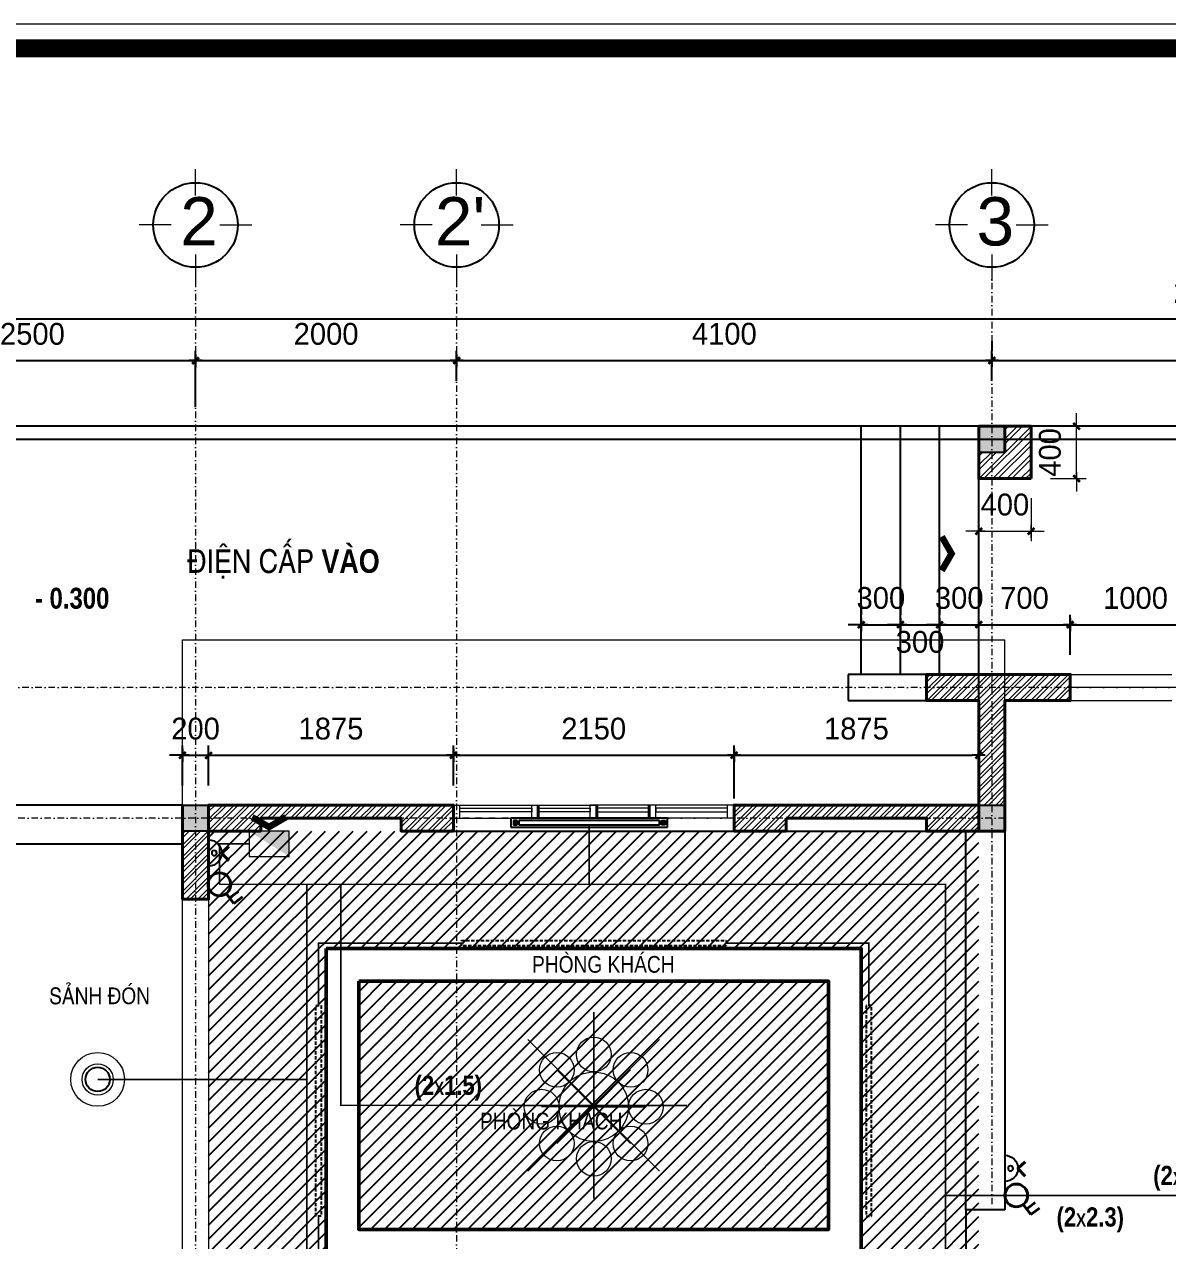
# Model space of a CAD drawing. Header units: millimetres. Extents: x 615730 to 2792744, y 139412 to 597571.
# Drawn here: x 665163 to 673921, y 271852 to 281166 of the extents above; entities that cross this region are included whole.
import ezdxf
from ezdxf.enums import TextEntityAlignment as Align

# ---------------------------------------------------------------- set-up
doc = ezdxf.new("R2010")
doc.units = ezdxf.units.MM
doc.header["$MEASUREMENT"] = 0
doc.header["$PDMODE"] = 34
for name, pattern in [('DASHDOT', [1, 0.5, -0.25, 0, -0.25]), ('HIDDEN2', [0.1875, 0.125, -0.0625]), ('HIDDENX2', [0.75, 0.5, -0.25])]:
    doc.linetypes.add(name, pattern=pattern)
doc.layers.get('0').update_dxf_attribs({"lineweight": 5})
for name, color, linetype, lineweight in [('0.1(9)', 9, 'Continuous', 13), ('1L', 1, 'Continuous', 9), ('CAT', 11, 'Continuous', 40), ('DIM', 7, 'Continuous', 50), ('HATCH', 42, 'Continuous', 5), ('net dut', 6, 'DASHDOT', 40), ('NETNGOAITUONG', 1, 'Continuous', 40), ('NSMANH2', 75, 'Continuous', 5), ('NTHAY1', 61, 'Continuous', 25), ('thay', 7, 'Continuous', 15), ('TIM TRUC', 149, 'DASHDOT', 9), ('VATDUNG', 33, 'Continuous', 13), ('VLIEU', 250, 'Continuous', 9)]:
    doc.layers.add(name, color=color, linetype=linetype, lineweight=lineweight)
for name, color, linetype in [('0TEXT', 7, 'Continuous'), ('8', 8, 'Continuous'), ('DEN', 7, 'Continuous'), ('H', 252, 'Continuous'), ('HACH', 250, 'Continuous'), ('LAYER2', 2, 'Continuous'), ('NET MANH', 252, 'Continuous'), ('netthay', 3, 'Continuous'), ('NOITHAT', 144, 'Continuous'), ('TEXT', 2, 'Continuous'), ('VL', 155, 'Continuous')]:
    doc.layers.add(name, color=color, linetype=linetype)
doc.styles.add('H280', font='', dxfattribs={"height": 200})
doc.styles.add('KT OZON', font='', dxfattribs={"height": 200})
doc.styles.get("Standard").update_dxf_attribs({"font": ''})
doc.styles.add('STYLE2', font='')
doc.styles.add('VNI-AVO', font='vni-roms.shx')
doc.styles.get('H280').set_extended_font_data('VNI-Avo')
doc.styles.get('KT OZON').set_extended_font_data('VNI-Helve')
doc.styles.get('Standard').set_extended_font_data('VNI-Avo')
doc.styles.get('STYLE2').set_extended_font_data('.VnArial NarrowH')
doc.dimstyles.new('1-50b', dxfattribs={"dimtxt": 167, "dimasz": 50, "dimexe": 75, "dimexo": 150, "dimgap": 120, "dimtad": 1, "dimdec": 0, "dimzin": 12, "dimtxsty": 'VNI-AVO', "dimblk": ']', "dimcen": 0, "dimdle": 50, "dimclrd": 252, "dimclre": 252, "dimclrt": 2, "dimadec": 0, "dimazin": 0, "dimtfac": 1, "dimtdec": 0, "dimtix": 1, "dimtmove": 2, "dimatfit": 0, "dimldrblk": 'OPEN90', "dimfxl": 1, "dimlwd": -1, "dimlwe": -1, "dimarcsym": 0})
pattern_1 = [(45, (0, -23123.69), (-44.194174, 44.194174), []), (45, (0, -23092.44), (-44.194174, 44.194174), [])]
pattern_2 = [(45, (-1563.75, 8155.07), (-53.0330086, 53.0330086), [])]

# ---------------------------------------------------------------- blocks, each defined once
blk = doc.blocks.new('TRUC 1')
at = {"ltscale": 50}
blk.add_circle((0, -9525), 8572, dxfattribs=at)
at = {"layer": '0.1(9)', "ltscale": 50}
for p, q in [((0, -3572), (0, 1782)), ((-4942, -9525), (-11427, -9525)), ((4942, -9525), (11427, -9525)), ((0, -15478), (0, -20832))]:
    blk.add_line(p, q, dxfattribs=at)
at = {"layer": 'TEXT', "ltscale": 50, "style": 'H280'}
blk.add_attdef('1', text='', height=10478, dxfattribs=at).set_placement((-214, -4892), align=Align.CENTER)
blk = doc.blocks.new(']')
for p, q in [((1, 0), (-1, 0)), ((0, 1), (0, -1))]:
    blk.add_line(p, q)
at = {"color": 9, "const_width": 0.4}
blk.add_lwpolyline([(-0.51, -0.51), (0.51, 0.51)], dxfattribs=at)
blk = doc.blocks.new('*D1359')
at = {"layer": 'DEFPOINTS', "color": 0, "ltscale": 10, "transparency": 16777216}
for p in [(666475.1, 278591.1), (663975.6, 278087.9, -1.1), (666475.1, 278087.9)]:
    blk.add_point(p, dxfattribs=at)
at = {"layer": 'VL', "color": 252, "ltscale": 10, "transparency": 16777216}
for p, q in [((663975.6, 278237.9), (663975.6, 278666.1)), ((666475.1, 278237.9), (666475.1, 278666.1)), ((664025.6, 278591.1), (666425.1, 278591.1))]:
    blk.add_line(p, q, dxfattribs=at)
at = {"layer": 'VL', "color": 252, "ltscale": 10, "transparency": 16777216, "xscale": 50, "yscale": 50, "zscale": 50, "rotation": 180}
blk.add_blockref(']', (663975.6, 278591.1), dxfattribs=at)
at = {"layer": 'VL', "color": 252, "ltscale": 10, "transparency": 16777216, "xscale": 50, "yscale": 50, "zscale": 50}
blk.add_blockref(']', (666475.1, 278591.1), dxfattribs=at)
at = {"layer": 'VL', "color": 2, "ltscale": 10, "transparency": 16777216, "insert": (665225.4, 278794.6), "char_height": 167, "attachment_point": 5, "style": 'VNI-AVO'}
blk.add_mtext('2500', dxfattribs=at)
blk = doc.blocks.new('_Open90')
at = {"color": 0, "linetype": 'ByBlock', "lineweight": -2}
for p, q in [((0, 0), (-1, 0)), ((-0.5, 0.5), (0, 0)), ((0, 0), (-0.5, -0.5))]:
    blk.add_line(p, q, dxfattribs=at)
blk = doc.blocks.new('*D1360')
at = {"layer": 'DEFPOINTS', "color": 0, "ltscale": 10, "transparency": 16777216}
for p in [(668475.1, 278591.1), (668475.1, 278591.1), (666475.1, 278087.9)]:
    blk.add_point(p, dxfattribs=at)
at = {"layer": 'VL', "color": 252, "ltscale": 10, "transparency": 16777216}
for p, q in [((666475.1, 278237.9), (666475.1, 278666.1)), ((666525.1, 278591.1), (668425.1, 278591.1)), ((668475.1, 278441.1), (668475.1, 278516.1))]:
    blk.add_line(p, q, dxfattribs=at)
at = {"layer": 'VL', "color": 252, "ltscale": 10, "transparency": 16777216, "xscale": 50, "yscale": 50, "zscale": 50, "rotation": 180}
blk.add_blockref(']', (666475.1, 278591.1), dxfattribs=at)
at = {"layer": 'VL', "color": 252, "ltscale": 10, "transparency": 16777216, "xscale": 50, "yscale": 50, "zscale": 50}
blk.add_blockref(']', (668475.1, 278591.1), dxfattribs=at)
at = {"layer": 'VL', "color": 2, "ltscale": 10, "transparency": 16777216, "insert": (667475.1, 278794.6), "char_height": 167, "attachment_point": 5, "style": 'VNI-AVO'}
blk.add_mtext('2000', dxfattribs=at)
blk = doc.blocks.new('*D1361')
at = {"layer": 'DEFPOINTS', "color": 0, "ltscale": 10, "transparency": 16777216}
for p in [(672574.6, 278591.1), (677775.1, 278591.1), (677775.1, 278441.7)]:
    blk.add_point(p, dxfattribs=at)
at = {"layer": 'VL', "color": 252, "ltscale": 10, "transparency": 16777216}
for p, q in [((672574.6, 278741.1), (672574.6, 278666.1)), ((677775.1, 278591.7), (677775.1, 278666.1)), ((672624.6, 278591.1), (677725.1, 278591.1))]:
    blk.add_line(p, q, dxfattribs=at)
at = {"layer": 'VL', "color": 252, "ltscale": 10, "transparency": 16777216, "xscale": 50, "yscale": 50, "zscale": 50, "rotation": 180}
blk.add_blockref(']', (672574.6, 278591.1), dxfattribs=at)
at = {"layer": 'VL', "color": 252, "ltscale": 10, "transparency": 16777216, "xscale": 50, "yscale": 50, "zscale": 50}
blk.add_blockref(']', (677775.1, 278591.1), dxfattribs=at)
at = {"layer": 'VL', "color": 2, "ltscale": 10, "transparency": 16777216, "insert": (675174.8, 278794.6), "char_height": 167, "attachment_point": 5, "style": 'VNI-AVO'}
blk.add_mtext('5200', dxfattribs=at)
blk = doc.blocks.new('*D1364')
at = {"layer": 'DEFPOINTS', "color": 0, "ltscale": 10, "transparency": 16777216}
for p in [(672575.6, 278592.1), (668475.1, 278286.6), (672575.6, 278286.6)]:
    blk.add_point(p, dxfattribs=at)
at = {"layer": 'VL', "color": 252, "ltscale": 10, "transparency": 16777216}
for p, q in [((668475.1, 278436.6), (668475.1, 278667.1)), ((672575.6, 278436.6), (672575.6, 278667.1)), ((668525.1, 278592.1), (672525.6, 278592.1))]:
    blk.add_line(p, q, dxfattribs=at)
at = {"layer": 'VL', "color": 252, "ltscale": 10, "transparency": 16777216, "xscale": 50, "yscale": 50, "zscale": 50, "rotation": 180}
blk.add_blockref(']', (668475.1, 278592.1), dxfattribs=at)
at = {"layer": 'VL', "color": 252, "ltscale": 10, "transparency": 16777216, "xscale": 50, "yscale": 50, "zscale": 50}
blk.add_blockref(']', (672575.6, 278592.1), dxfattribs=at)
at = {"layer": 'VL', "color": 2, "ltscale": 10, "transparency": 16777216, "insert": (670525.4, 278795.6), "char_height": 167, "attachment_point": 5, "style": 'VNI-AVO'}
blk.add_mtext('4100', dxfattribs=at)
blk = doc.blocks.new('*D1365')
at = {"layer": 'DEFPOINTS', "color": 0, "ltscale": 10, "transparency": 16777216}
for p in [(684575.9, 278910.3), (663975.6, 278087.9), (684575.9, 278087.9)]:
    blk.add_point(p, dxfattribs=at)
at = {"layer": 'VL', "color": 252, "ltscale": 10, "transparency": 16777216}
for p, q in [((663975.6, 278237.9), (663975.6, 278985.3)), ((684575.9, 278237.9), (684575.9, 278985.3)), ((664025.6, 278910.3), (684525.9, 278910.3))]:
    blk.add_line(p, q, dxfattribs=at)
at = {"layer": 'VL', "color": 252, "ltscale": 10, "transparency": 16777216, "xscale": 50, "yscale": 50, "zscale": 50, "rotation": 180}
blk.add_blockref(']', (663975.6, 278910.3), dxfattribs=at)
at = {"layer": 'VL', "color": 252, "ltscale": 10, "transparency": 16777216, "xscale": 50, "yscale": 50, "zscale": 50}
blk.add_blockref(']', (684575.9, 278910.3), dxfattribs=at)
at = {"layer": 'VL', "color": 2, "ltscale": 10, "transparency": 16777216, "insert": (674275.7, 279113.8), "char_height": 167, "attachment_point": 5, "style": 'VNI-AVO'}
blk.add_mtext('20600', dxfattribs=at)
blk = doc.blocks.new('*D1379')
at = {"layer": 'DEFPOINTS', "color": 0, "ltscale": 10, "transparency": 16777216}
for p in [(671574.6, 276568.9), (671874.6, 276568.9, 0.3), (671874.6, 276568.9)]:
    blk.add_point(p, dxfattribs=at)
at = {"layer": 'VL', "color": 252, "ltscale": 10, "transparency": 16777216}
for p, q in [((671574.6, 276718.9), (671574.6, 276643.9)), ((671874.6, 276718.9), (671874.6, 276643.9)), ((671524.6, 276568.9), (671474.6, 276568.9)), ((671574.6, 276568.9), (671874.6, 276568.9)), ((671924.6, 276568.9), (671974.6, 276568.9))]:
    blk.add_line(p, q, dxfattribs=at)
at = {"layer": 'VL', "color": 252, "ltscale": 10, "transparency": 16777216, "xscale": 50, "yscale": 50, "zscale": 50}
blk.add_blockref(']', (671574.6, 276568.9), dxfattribs=at)
at = {"layer": 'VL', "color": 252, "ltscale": 10, "transparency": 16777216, "xscale": 50, "yscale": 50, "zscale": 50, "rotation": 180}
blk.add_blockref(']', (671874.6, 276568.9), dxfattribs=at)
at = {"layer": 'VL', "color": 2, "ltscale": 10, "transparency": 16777216, "insert": (671724.6, 276772.4), "char_height": 167, "attachment_point": 5, "style": 'VNI-AVO'}
blk.add_mtext('300', dxfattribs=at)
blk = doc.blocks.new('*D1380')
at = {"layer": 'DEFPOINTS', "color": 0, "ltscale": 10, "transparency": 16777216}
for p in [(671874.6, 276568.9, 0.3), (672174.6, 276568.9), (672174.6, 276568.9)]:
    blk.add_point(p, dxfattribs=at)
at = {"layer": 'VL', "color": 252, "ltscale": 10, "transparency": 16777216}
for p, q in [((671874.6, 276718.9), (671874.6, 276643.9)), ((672174.6, 276718.9), (672174.6, 276643.9)), ((671824.6, 276568.9), (671774.6, 276568.9)), ((671874.6, 276568.9), (672174.6, 276568.9)), ((672224.6, 276568.9), (672274.6, 276568.9))]:
    blk.add_line(p, q, dxfattribs=at)
at = {"layer": 'VL', "color": 252, "ltscale": 10, "transparency": 16777216, "xscale": 50, "yscale": 50, "zscale": 50}
blk.add_blockref(']', (671874.6, 276568.9), dxfattribs=at)
at = {"layer": 'VL', "color": 252, "ltscale": 10, "transparency": 16777216, "xscale": 50, "yscale": 50, "zscale": 50, "rotation": 180}
blk.add_blockref(']', (672174.6, 276568.9), dxfattribs=at)
at = {"layer": 'VL', "color": 2, "ltscale": 10, "transparency": 16777216, "insert": (672024.6, 276436.3), "char_height": 167, "attachment_point": 5, "style": 'VNI-AVO'}
blk.add_mtext('300', dxfattribs=at)
blk = doc.blocks.new('*D1381')
at = {"layer": 'DEFPOINTS', "color": 0, "ltscale": 10, "transparency": 16777216}
for p in [(672174.6, 276568.9), (672474.6, 276606.4), (672474.6, 276568.9)]:
    blk.add_point(p, dxfattribs=at)
at = {"layer": 'VL', "color": 252, "ltscale": 10, "transparency": 16777216}
for p, q in [((672174.6, 276718.9), (672174.6, 276643.9)), ((672124.6, 276568.9), (672074.6, 276568.9)), ((672174.6, 276568.9), (672474.6, 276568.9)), ((672524.6, 276568.9), (672574.6, 276568.9)), ((672474.6, 276456.4), (672474.6, 276493.9))]:
    blk.add_line(p, q, dxfattribs=at)
at = {"layer": 'VL', "color": 252, "ltscale": 10, "transparency": 16777216, "xscale": 50, "yscale": 50, "zscale": 50}
blk.add_blockref(']', (672174.6, 276568.9), dxfattribs=at)
at = {"layer": 'VL', "color": 252, "ltscale": 10, "transparency": 16777216, "xscale": 50, "yscale": 50, "zscale": 50, "rotation": 180}
blk.add_blockref(']', (672474.6, 276568.9), dxfattribs=at)
at = {"layer": 'VL', "color": 2, "ltscale": 10, "transparency": 16777216, "insert": (672324.6, 276772.4), "char_height": 167, "attachment_point": 5, "style": 'VNI-AVO'}
blk.add_mtext('300', dxfattribs=at)
blk = doc.blocks.new('*D1382')
at = {"layer": 'DEFPOINTS', "color": 0, "ltscale": 10, "transparency": 16777216}
for p in [(672474.6, 276606.4), (673174.2, 276568.9), (673174.2, 276187.7)]:
    blk.add_point(p, dxfattribs=at)
at = {"layer": 'VL', "color": 252, "ltscale": 10, "transparency": 16777216}
for p, q in [((673174.2, 276337.7), (673174.2, 276643.9)), ((672524.6, 276568.9), (673124.2, 276568.9)), ((672474.6, 276456.4), (672474.6, 276493.9))]:
    blk.add_line(p, q, dxfattribs=at)
at = {"layer": 'VL', "color": 252, "ltscale": 10, "transparency": 16777216, "xscale": 50, "yscale": 50, "zscale": 50, "rotation": 180}
blk.add_blockref(']', (672474.6, 276568.9), dxfattribs=at)
at = {"layer": 'VL', "color": 252, "ltscale": 10, "transparency": 16777216, "xscale": 50, "yscale": 50, "zscale": 50}
blk.add_blockref(']', (673174.2, 276568.9), dxfattribs=at)
at = {"layer": 'VL', "color": 2, "ltscale": 10, "transparency": 16777216, "insert": (672824.4, 276772.4), "char_height": 167, "attachment_point": 5, "style": 'VNI-AVO'}
blk.add_mtext('700', dxfattribs=at)
blk = doc.blocks.new('*D1383')
at = {"layer": 'DEFPOINTS', "color": 0, "ltscale": 10, "transparency": 16777216}
for p in [(674174.9, 276568.9), (673175.2, 276187.7), (674174.9, 276187.7)]:
    blk.add_point(p, dxfattribs=at)
at = {"layer": 'VL', "color": 252, "ltscale": 10, "transparency": 16777216}
for p, q in [((673175.2, 276337.7), (673175.2, 276643.9)), ((674174.9, 276337.7), (674174.9, 276643.9)), ((673225.2, 276568.9), (674124.9, 276568.9))]:
    blk.add_line(p, q, dxfattribs=at)
at = {"layer": 'VL', "color": 252, "ltscale": 10, "transparency": 16777216, "xscale": 50, "yscale": 50, "zscale": 50, "rotation": 180}
blk.add_blockref(']', (673175.2, 276568.9), dxfattribs=at)
at = {"layer": 'VL', "color": 252, "ltscale": 10, "transparency": 16777216, "xscale": 50, "yscale": 50, "zscale": 50}
blk.add_blockref(']', (674174.9, 276568.9), dxfattribs=at)
at = {"layer": 'VL', "color": 2, "ltscale": 10, "transparency": 16777216, "insert": (673675, 276772.4), "char_height": 167, "attachment_point": 5, "style": 'VNI-AVO'}
blk.add_mtext('1000', dxfattribs=at)
blk = doc.blocks.new('*D1390')
at = {"layer": 'DEFPOINTS', "color": 0, "ltscale": 10, "transparency": 16777216}
for p in [(666575.1, 275568.5), (666375.1, 275187.9), (666575.1, 275187.9)]:
    blk.add_point(p, dxfattribs=at)
at = {"layer": 'VL', "color": 252, "ltscale": 10, "transparency": 16777216}
for p, q in [((666375.1, 275337.9), (666375.1, 275643.5)), ((666575.1, 275337.9), (666575.1, 275643.5)), ((666325.1, 275568.5), (666275.1, 275568.5)), ((666375.1, 275568.5), (666575.1, 275568.5)), ((666625.1, 275568.5), (666675.1, 275568.5))]:
    blk.add_line(p, q, dxfattribs=at)
at = {"layer": 'VL', "color": 252, "ltscale": 10, "transparency": 16777216, "xscale": 50, "yscale": 50, "zscale": 50}
blk.add_blockref(']', (666375.1, 275568.5), dxfattribs=at)
at = {"layer": 'VL', "color": 252, "ltscale": 10, "transparency": 16777216, "xscale": 50, "yscale": 50, "zscale": 50, "rotation": 180}
blk.add_blockref(']', (666575.1, 275568.5), dxfattribs=at)
at = {"layer": 'VL', "color": 2, "ltscale": 10, "transparency": 16777216, "insert": (666475.1, 275772), "char_height": 167, "attachment_point": 5, "style": 'VNI-AVO'}
blk.add_mtext('200', dxfattribs=at)
blk = doc.blocks.new('*D1391')
at = {"layer": 'DEFPOINTS', "color": 0, "ltscale": 10, "transparency": 16777216}
for p in [(668449.9, 275568.5), (666575.1, 275187.9), (668449.9, 275187.9)]:
    blk.add_point(p, dxfattribs=at)
at = {"layer": 'VL', "color": 252, "ltscale": 10, "transparency": 16777216}
for p, q in [((666575.1, 275337.9), (666575.1, 275643.5)), ((668449.9, 275337.9), (668449.9, 275643.5)), ((666625.1, 275568.5), (668399.9, 275568.5))]:
    blk.add_line(p, q, dxfattribs=at)
at = {"layer": 'VL', "color": 252, "ltscale": 10, "transparency": 16777216, "xscale": 50, "yscale": 50, "zscale": 50, "rotation": 180}
blk.add_blockref(']', (666575.1, 275568.5), dxfattribs=at)
at = {"layer": 'VL', "color": 252, "ltscale": 10, "transparency": 16777216, "xscale": 50, "yscale": 50, "zscale": 50}
blk.add_blockref(']', (668449.9, 275568.5), dxfattribs=at)
at = {"layer": 'VL', "color": 2, "ltscale": 10, "transparency": 16777216, "insert": (667512.5, 275772), "char_height": 167, "attachment_point": 5, "style": 'VNI-AVO'}
blk.add_mtext('1875', dxfattribs=at)
blk = doc.blocks.new('*D1392')
at = {"layer": 'DEFPOINTS', "color": 0, "ltscale": 10, "transparency": 16777216}
for p in [(670599.9, 275568.5), (668449.9, 275187.9), (670599.9, 275187.9)]:
    blk.add_point(p, dxfattribs=at)
at = {"layer": 'VL', "color": 252, "ltscale": 10, "transparency": 16777216}
for p, q in [((668449.9, 275337.9), (668449.9, 275643.5)), ((670599.9, 275337.9), (670599.9, 275643.5)), ((668499.9, 275568.5), (670549.9, 275568.5))]:
    blk.add_line(p, q, dxfattribs=at)
at = {"layer": 'VL', "color": 252, "ltscale": 10, "transparency": 16777216, "xscale": 50, "yscale": 50, "zscale": 50, "rotation": 180}
blk.add_blockref(']', (668449.9, 275568.5), dxfattribs=at)
at = {"layer": 'VL', "color": 252, "ltscale": 10, "transparency": 16777216, "xscale": 50, "yscale": 50, "zscale": 50}
blk.add_blockref(']', (670599.9, 275568.5), dxfattribs=at)
at = {"layer": 'VL', "color": 2, "ltscale": 10, "transparency": 16777216, "insert": (669524.9, 275772), "char_height": 167, "attachment_point": 5, "style": 'VNI-AVO'}
blk.add_mtext('2150', dxfattribs=at)
blk = doc.blocks.new('*D1393')
at = {"layer": 'DEFPOINTS', "color": 0, "ltscale": 10, "transparency": 16777216}
for p in [(672474.6, 275568.5), (672474.6, 275187.9), (670599.9, 275087.9)]:
    blk.add_point(p, dxfattribs=at)
at = {"layer": 'VL', "color": 252, "ltscale": 10, "transparency": 16777216}
for p, q in [((670599.9, 275237.9), (670599.9, 275643.5)), ((672474.6, 275337.9), (672474.6, 275643.5)), ((670649.9, 275568.5), (672424.6, 275568.5))]:
    blk.add_line(p, q, dxfattribs=at)
at = {"layer": 'VL', "color": 252, "ltscale": 10, "transparency": 16777216, "xscale": 50, "yscale": 50, "zscale": 50, "rotation": 180}
blk.add_blockref(']', (670599.9, 275568.5), dxfattribs=at)
at = {"layer": 'VL', "color": 252, "ltscale": 10, "transparency": 16777216, "xscale": 50, "yscale": 50, "zscale": 50}
blk.add_blockref(']', (672474.6, 275568.5), dxfattribs=at)
at = {"layer": 'VL', "color": 2, "ltscale": 10, "transparency": 16777216, "insert": (671537.2, 275772), "char_height": 167, "attachment_point": 5, "style": 'VNI-AVO'}
blk.add_mtext('1875', dxfattribs=at)
blk = doc.blocks.new('*D1341')
at = {"layer": 'DEFPOINTS', "color": 0, "ltscale": 10, "transparency": 16777216}
for p in [(672474.6, 277687.9), (672874.6, 277687.9), (672874.6, 277284.3)]:
    blk.add_point(p, dxfattribs=at)
at = {"layer": 'VLIEU', "color": 252, "ltscale": 10, "transparency": 16777216}
for p, q in [((672474.6, 277537.9), (672474.6, 277209.3)), ((672874.6, 277537.9), (672874.6, 277209.3)), ((672424.6, 277284.3), (672374.6, 277284.3)), ((672474.6, 277284.3), (672874.6, 277284.3)), ((672924.6, 277284.3), (672974.6, 277284.3))]:
    blk.add_line(p, q, dxfattribs=at)
at = {"layer": 'VLIEU', "color": 252, "ltscale": 10, "transparency": 16777216, "xscale": 50, "yscale": 50, "zscale": 50}
blk.add_blockref(']', (672474.6, 277284.3), dxfattribs=at)
at = {"layer": 'VLIEU', "color": 252, "ltscale": 10, "transparency": 16777216, "xscale": 50, "yscale": 50, "zscale": 50, "rotation": 180}
blk.add_blockref(']', (672874.6, 277284.3), dxfattribs=at)
at = {"layer": 'VLIEU', "color": 2, "ltscale": 10, "transparency": 16777216, "insert": (672674.6, 277487.8), "char_height": 167, "attachment_point": 5, "style": 'VNI-AVO'}
blk.add_mtext('400', dxfattribs=at)
blk = doc.blocks.new('*D1342')
at = {"layer": 'DEFPOINTS', "color": 0, "ltscale": 10, "transparency": 16777216}
for p in [(672874.6, 278087.9), (673223.3, 278087.9), (672874.6, 277687.9)]:
    blk.add_point(p, dxfattribs=at)
at = {"layer": 'VLIEU', "color": 252, "ltscale": 10, "transparency": 16777216}
for p, q in [((673223.3, 278137.9), (673223.3, 278187.9)), ((673024.6, 278087.9), (673298.3, 278087.9)), ((673223.3, 277687.9), (673223.3, 278087.9)), ((673024.6, 277687.9), (673298.3, 277687.9)), ((673223.3, 277637.9), (673223.3, 277587.9))]:
    blk.add_line(p, q, dxfattribs=at)
at = {"layer": 'VLIEU', "color": 252, "ltscale": 10, "transparency": 16777216, "xscale": 50, "yscale": 50, "zscale": 50}
for p, rotation in [((673223.3, 278087.9), 270), ((673223.3, 277687.9), 90)]:
    blk.add_blockref(']', p, dxfattribs=dict(at, rotation=rotation))
at = {"layer": 'VLIEU', "color": 2, "ltscale": 10, "transparency": 16777216, "insert": (673019.8, 277887.9), "char_height": 167, "attachment_point": 5, "rotation": 90, "style": 'VNI-AVO'}
blk.add_mtext('400', dxfattribs=at)
blk = doc.blocks.new('CBCBCB')
for p, q in [((189438.2, 102890.1), (189438.2, 101462.4)), ((189438.2, 101462.4), (189438.2, 102890.1)), ((188933.5, 102681), (189943, 101671.5)), ((188933.5, 101671.5), (189943, 102681)), ((189943, 101671.5), (188933.5, 102681)), ((189943, 102681), (188933.5, 101671.5)), ((189438.7, 102165.9), (189438.7, 102565.1)), ((189438.7, 102165.9), (189156.4, 102448.2)), ((189438.7, 102165.9), (189720.9, 102448.2)), ((188724.4, 102176.2), (190152, 102176.2)), ((190152, 102176.2), (188724.4, 102176.2)), ((189438.7, 102165.9), (189039.5, 102165.9)), ((189438.7, 102165.9), (189156.4, 101883.7)), ((189438.7, 102165.9), (189837.8, 102165.9)), ((189438.7, 102165.9), (189438.7, 101766.8)), ((189438.7, 102165.9), (189720.9, 101883.7))]:
    blk.add_line(p, q)
for centre, radius in [((189438.7, 102565.1), 133.1), ((189156.4, 102448.2), 133.1), ((189720.9, 102448.2), 133.1), ((189438.7, 102165.9), 266.1), ((189438.7, 102165.9), 266.1), ((189438.7, 102165.9), 266.1), ((189438.7, 102165.9), 266.1), ((189438.7, 102165.9), 266.1), ((189438.7, 102165.9), 266.1), ((189438.7, 102165.9), 266.1), ((189438.7, 102165.9), 266.1), ((189039.5, 102165.9), 133.1), ((189837.8, 102165.9), 133.1), ((189156.4, 101883.7), 133.1), ((189720.9, 101883.7), 133.1), ((189438.7, 101766.8), 133.1)]:
    blk.add_circle(centre, radius)
blk = doc.blocks.new('A$C2A457C1A')
at = {"layer": 'NOITHAT'}
for points in [[(47.7, 18.6), (47.7, 50.7), (19.4, 50.7), (19.4, 18.6)], [(1180.2, 18.6), (1180.2, 50.7), (1151.9, 50.7), (1151.9, 18.6)]]:
    blk.add_hatch(color=256, dxfattribs=at).paths.add_polyline_path(points)
for p, q in [((0, 0), (0, 69.9)), ((0, 69.9), (1199.7, 69.9)), ((1199.7, 0), (0, 0)), ((19.4, 50.7), (19.4, 18.6)), ((47.7, 50.7), (19.4, 50.7)), ((19.4, 18.6), (47.7, 18.6)), ((47.7, 18.6), (47.7, 50.7)), ((60.8, 18.6), (60.8, 50.7)), ((60.8, 50.7), (1140.2, 50.7)), ((1140.2, 18.6), (60.8, 18.6)), ((1140.2, 50.7), (1140.2, 18.6)), ((1151.9, 18.6), (1151.9, 50.7)), ((1151.9, 50.7), (1180.2, 50.7)), ((1180.2, 18.6), (1151.9, 18.6)), ((1180.2, 50.7), (1180.2, 18.6)), ((1199.7, 69.9), (1199.7, 0))]:
    blk.add_line(p, q, dxfattribs=at)
blk = doc.blocks.new('S-3G')
for p, q in [((0, 2.711), (0, 1.74)), ((0, 2.711), (0.838, 2.711)), ((0, 2.175), (0.838, 2.175))]:
    blk.add_line(p, q)
blk.add_circle((0, 0.87), 0.87)
blk = doc.blocks.new('WLH')
at = {"layer": 'DEN'}
blk.add_line((0, -258), (0, 258), dxfattribs=at)
at = {"layer": 'DEN', "color": 1}
blk.add_circle((87, 0), 39, dxfattribs=at)
at = {"layer": 'DEN'}
blk.add_arc((0, 0), 200, 270, 90, dxfattribs=at)
blk = doc.blocks.new('dfdfdf')
at = {"layer": 'NETNGOAITUONG', "ltscale": 100}
blk.add_lwpolyline([(-110278.2, 93063.9), (-110337.1, 93118.7), (-110387.7, 93063.9)], dxfattribs=at)
at = {"layer": 'NETNGOAITUONG', "ltscale": 100, "xscale": 0.5, "yscale": 0.5, "zscale": 0.5, "rotation": 270}
blk.add_blockref('WLH', (-110337.1, 93218.7), dxfattribs=at)

msp = doc.modelspace()

# ---------------------------------------------------------------- hatches: boundary and pattern name
at = {"layer": 'H'}
h = msp.add_hatch(color=5, dxfattribs=at)
h.set_gradient(color1=(0, 0, 255), one_color=1, tint=1, name='SPHERICAL')
h.paths.add_polyline_path([(667191.2, 274794), (667191.2, 274987.9), (666884.6, 274987.9)])
at = {"layer": 'HACH', "ltscale": 10}
h = msp.add_hatch(dxfattribs=at)
h.set_pattern_fill('ANSI31', color=256, scale=600, style=0)
h.set_pattern_definition(pattern_2)
h.paths.add_polyline_path([(667475.1, 274087.9), (671574.6, 274087.9), (671574.6, 271687.9), (667475.1, 271687.9)], flags=16)
h.paths.add_polyline_path([(668575.1, 270787.9), (666575.1, 270787.9), (666575.1, 274987.9), (672474.6, 274987.9), (672474.6, 270787.9), (670894.6, 270787.9), (670894.6, 270487.9), (668575.1, 270487.9)])
h = msp.add_hatch(dxfattribs=at)
h.set_pattern_fill('ANSI31', color=256, scale=600, style=0)
h.set_pattern_definition(pattern_2)
h.paths.add_polyline_path([(667725.1, 273837.9), (671324.6, 273837.9), (671324.6, 271937.9), (667725.1, 271937.9)])
at = {"layer": 'VLIEU', "ltscale": 10}
h = msp.add_hatch(dxfattribs=at)
h.set_pattern_fill('STEEL', color=256, scale=600, style=0)
h.set_pattern_definition([(45, (88098.205, 22818.85), (-53.033009, 53.033009), []), (45, (88098.205, 22856.35), (-53.033009, 53.033009), [])])
h.paths.add_polyline_path([(672474.6, 277887.9), (672474.6, 277687.9), (672874.6, 277687.9), (672874.6, 278087.9), (672674.6, 278087.9), (672674.6, 277887.9)])
h = msp.add_hatch(dxfattribs=at)
h.set_pattern_fill('STEEL', color=256, scale=500, style=0)
h.set_pattern_definition(pattern_1)
h.paths.add_polyline_path([(672474.6, 276187.6), (672074.6, 276187.6), (672074.6, 275987.7), (672474.6, 275987.7)])
h.paths.add_polyline_path([(672674.6, 275987.7), (672674.6, 276187.6), (672474.6, 276187.6), (672474.6, 275987.7), (672474.6, 275187.9), (672674.6, 275187.9)])
h.paths.add_polyline_path([(673175.2, 276187.6), (672674.6, 276187.6), (672674.6, 275987.7), (673175.2, 275987.7)])
h.paths.add_polyline_path([(675294.9, 276187.7), (674174.9, 276187.7), (674174.9, 275987.7), (675294.9, 275987.7), (675294.9, 276093.3)])
h.paths.add_polyline_path([(672474.6, 274987.9), (672674.6, 274987.9), (672474.6, 274987.9), (672474.6, 274987.9), (672474.6, 274987.9), (672474.6, 274987.9)])
h = msp.add_hatch(dxfattribs=at)
h.set_pattern_fill('STEEL', color=256, scale=500, style=0)
h.set_pattern_definition(pattern_1)
h.paths.add_polyline_path([(666575.1, 274987.9), (666375.1, 274987.9), (666375.1, 274466.5), (666574.8, 274466.5)])
h.paths.add_polyline_path([(666974.9, 274987.9), (666974.9, 275087.9), (668049.6, 275087.9), (668049.6, 274987.9), (668449.9, 274987.9), (668449.9, 275187.9), (666575.1, 275187.9), (666575.1, 274987.9)])
h = msp.add_hatch(dxfattribs=at)
h.set_pattern_fill('STEEL', color=256, scale=500, style=0)
h.set_pattern_definition(pattern_1)
h.paths.add_polyline_path([(672474.6, 275187.9), (670599.9, 275187.9), (670599.9, 275087.9), (670599.9, 275087.9), (670599.9, 275087.9), (670599.9, 275087.9), (670599.9, 275087.9), (670599.9, 274987.9), (670999.6, 274987.9), (670999.6, 275087.9), (672074.4, 275087.9), (672074.4, 274987.9), (672474.6, 274987.9), (672474.6, 274987.9), (672474.6, 274987.9)])

# ---------------------------------------------------------------- linework, layer by layer
at = {"layer": '1L'}
msp.add_lwpolyline([(667191.2, 274987.9), (666884.6, 274987.9), (666884.6, 274794), (667191.2, 274794)], close=True, dxfattribs=at)
at = {"layer": '8'}
msp.add_circle((665725.1, 273086.5), 93.1, dxfattribs=at)
at = {"layer": 'CAT'}
for p, q in [((668449.9, 275087.9), (668449.9, 275187.9)), ((668449.9, 275087.9), (668449.9, 275187.9)), ((668449.9, 275087.9), (668449.9, 275187.9)), ((669099.9, 275087.9), (669099.9, 275187.9)), ((669099.9, 275087.9), (669099.9, 275187.9)), ((669099.9, 275087.9), (669099.9, 275187.9)), ((669548.5, 275087.9), (669548.5, 275187.9)), ((669949.9, 275087.9), (669949.9, 275187.9)), ((669949.9, 275087.9), (669949.9, 275187.9)), ((669949.9, 275087.9), (669949.9, 275187.9)), ((670599.9, 275087.9), (670599.9, 275187.9)), ((670599.9, 275087.9), (670599.9, 275187.9)), ((670599.9, 275087.9), (670599.9, 275187.9)), ((672474.6, 275087.9), (672474.6, 274987.9)), ((672474.6, 275087.9), (672474.6, 274987.9))]:
    msp.add_line(p, q, dxfattribs=at)
at = {"layer": 'DIM', "ltscale": 10}
for points in [[(667475.1, 274087.9), (671574.6, 274087.9), (671574.6, 271687.9), (667475.1, 271687.9)], [(667725.1, 273837.9), (671324.6, 273837.9), (671324.6, 271937.9), (667725.1, 271937.9)]]:
    msp.add_lwpolyline(points, close=True, dxfattribs=at)
at = {"layer": 'H', "const_width": 138.2}
msp.add_lwpolyline([(660360.3, 261996.9), (687363.2, 261996.9), (687363.2, 280981.9), (660360.3, 280981.9)], close=True, dxfattribs=at)
at = {"layer": 'HATCH'}
for p, q in [((673175.2, 276187.7), (673953.9, 276187.7)), ((673953.9, 276087.7), (673175.2, 276087.7)), ((673175.2, 275987.7), (673953.9, 275987.7))]:
    msp.add_line(p, q, dxfattribs=at)
at = {"layer": 'LAYER2', "linetype": 'HIDDEN2', "ltscale": 200}
for points in [[(668511.3, 274149.5), (670538.4, 274149.5), (670538.4, 274109.5), (668511.3, 274109.5), (668511.3, 274149.5)], [(667396.6, 273652.7), (667436.6, 273652.7), (667436.6, 272039.8), (667396.6, 272039.8), (667396.6, 273652.7)], [(671653.1, 273652.7), (671613.1, 273652.7), (671613.1, 272039.8), (671653.1, 272039.8), (671653.1, 273652.7)]]:
    msp.add_lwpolyline(points, dxfattribs=at)
at = {"layer": 'net dut', "linetype": 'HIDDEN2', "ltscale": 400, "const_width": 12.1}
for points in [[(675027, 277069.6), (675027, 275386), (675027, 272198.2), (672761.9, 272198.2)], [(669490.2, 275036.5), (669490.2, 274580.3), (666657.8, 274580.3)], [(666884.6, 274890.9), (666657.8, 274890.9), (666657.8, 274580.3)], [(668511.3, 271139.4), (667326.7, 271139.4), (667326.7, 274580.3)], [(669525.3, 272888.3), (667588.3, 272888.3), (667588.3, 274580.3)], [(682133.7, 270400.8), (682133.7, 270991.5), (672218.8, 270991.5), (672218.8, 274580.3), (669490.2, 274580.3)], [(668511.3, 274129.5), (667416.6, 274129.5), (667416.6, 273652.7)], [(671633.1, 273652.7), (671633.1, 274129.5), (670538.4, 274129.5)], [(665725.1, 273086.5), (667326.7, 273086.5)], [(672218.8, 272198.2), (672761.9, 272198.2)], [(667416.6, 272039.8), (667416.6, 271646.3), (668511.3, 271646.3)]]:
    msp.add_lwpolyline(points, dxfattribs=at)
at = {"layer": 'NET MANH'}
for p, q in [((666375.1, 275187.9, 280), (665075.1, 275187.9)), ((668449.9, 274987.9), (670599.9, 274987.9)), ((670999.6, 274987.9), (672074.4, 274987.9)), ((666375.1, 274887.9, 280), (665075.1, 274887.9))]:
    msp.add_line(p, q, dxfattribs=at)
at = {"layer": 'NET MANH', "elevation": -140}
msp.add_lwpolyline([(672674.6, 277887.9), (672474.6, 277887.9), (672474.6, 278087.9), (672674.6, 278087.9)], close=True, dxfattribs=at)
at = {"layer": 'NET MANH'}
for points in [[(666375.1, 275187.9), (666575.1, 275187.9), (666575.1, 274987.9), (666375.1, 274987.9)], [(672474.6, 275187.9), (672674.6, 275187.9), (672674.6, 274987.9), (672474.6, 274987.9)]]:
    msp.add_lwpolyline(points, close=True, dxfattribs=at)
for points in [[(672674.6, 278087.9, -140), (672474.6, 278087.9, -140), (672674.6, 277887.9, -140), (672474.6, 277887.9, -140)], [(666375.1, 274987.9), (666575.1, 274987.9), (666375.1, 275187.9), (666575.1, 275187.9)], [(672474.6, 274987.9), (672674.6, 274987.9), (672474.6, 275187.9), (672674.6, 275187.9)]]:
    msp.add_solid(points, dxfattribs=at)
at = {"layer": 'NETNGOAITUONG'}
for p, q in [((672674.6, 277887.9, -140), (672674.6, 278087.9, -140)), ((666375.1, 275187.9), (666375.1, 274987.9)), ((672474.6, 275187.9), (672474.6, 274987.9))]:
    msp.add_line(p, q, dxfattribs=at)
for points in [[(672874.6, 277687.9), (672474.6, 277687.9), (672474.6, 278087.9), (672874.6, 278087.9)], [(666974.9, 275087.9), (668049.6, 275087.9), (668049.6, 274987.9), (668449.9, 274987.9), (668449.9, 275187.9), (666575.1, 275187.9), (666575.1, 274987.9), (666974.9, 274987.9)], [(670999.6, 275087.9), (672074.4, 275087.9), (672074.4, 274987.9), (672474.6, 274987.9), (672474.6, 275187.9), (670599.9, 275187.9), (670599.9, 274987.9), (670999.6, 274987.9)]]:
    msp.add_lwpolyline(points, close=True, dxfattribs=at)
msp.add_lwpolyline([(672674.6, 274987.9), (672474.6, 274987.9), (672474.6, 274987.9), (672474.6, 274987.9), (672474.6, 275187.9), (672474.6, 275187.9), (672474.6, 275987.7), (672074.6, 275987.7), (672074.6, 276187.6), (673175.2, 276187.6), (673175.2, 275987.7), (672674.6, 275987.7), (672674.6, 274987.9)], dxfattribs=at)
at = {"layer": 'NETNGOAITUONG', "elevation": 63.4}
msp.add_lwpolyline([(666575.1, 275087.9), (666574.8, 274466.5), (666375.1, 274466.5), (666375.1, 275187.9)], dxfattribs=at)
at = {"layer": 'thay', "linetype": 'Continuous'}
msp.add_lwpolyline([(660176, 261812.6), (687547.5, 261812.6), (687547.5, 281166.2), (660176, 281166.2)], close=True, dxfattribs=at)
at = {"layer": 'thay'}
msp.add_lwpolyline([(667167.7, 275094.7, 50, 50, 0), (667037.8, 275019.7, 50, 50, 0), (666907.9, 275094.7, 50, 50, 0), (667037.8, 275019.7, 0, 0, 0), (667037.8, 276838, 0, 0, 0)], format="xyseb", dxfattribs=at)
for radius in [206, 119.5]:
    msp.add_circle((665725.1, 273086.5), radius, dxfattribs=at)
at = {"layer": 'TIM TRUC', "ltscale": 100}
for p, q in [((672575.6, 279387.4), (672575.6, 272087.4)), ((666475.1, 279202.4), (666475.1, 264691.1)), ((668475.1, 279202.4), (668475.1, 264691.1)), ((681413.5, 276087.6), (662000.5, 276087.6)), ((672674.6, 275087.9), (662000.5, 275087.9))]:
    msp.add_line(p, q, dxfattribs=at)
at = {"layer": 'VATDUNG'}
for p, q in [((668449.9, 275187.9), (669099.9, 275187.9)), ((668499.9, 275087.9), (668499.9, 275187.9)), ((669049.9, 275087.9), (669049.9, 275187.9)), ((669099.9, 275087.9), (669099.9, 275187.9)), ((669099.9, 275187.9), (669548.5, 275187.9)), ((669498.5, 275087.9), (669498.5, 275187.9)), ((669949.9, 275187.9), (669498.5, 275187.9)), ((670599.9, 275187.9), (669949.9, 275187.9)), ((669949.9, 275087.9), (669949.9, 275187.9)), ((669999.9, 275087.9), (669999.9, 275187.9)), ((670549.9, 275087.9), (670549.9, 275187.9)), ((668449.9, 275087.9), (669099.9, 275087.9)), ((669099.9, 275087.9), (669548.5, 275087.9)), ((669949.9, 275087.9), (669498.5, 275087.9)), ((670599.9, 275087.9), (669949.9, 275087.9))]:
    msp.add_line(p, q, dxfattribs=at)
for points in [[(668499.9, 275164.7), (669049.9, 275164.7), (669049.9, 275135), (668499.9, 275135)], [(669099.9, 275164.7), (669498.5, 275164.7), (669498.5, 275135), (669099.9, 275135)], [(669949.9, 275164.7), (669548.5, 275164.7), (669548.5, 275135), (669949.9, 275135)], [(670549.9, 275164.7), (669999.9, 275164.7), (669999.9, 275135), (670549.9, 275135)]]:
    msp.add_lwpolyline(points, close=True, dxfattribs=at)
at = {"layer": 'VL', "ltscale": 10}
for p, q in [((687547.5, 278087.9), (660360.3, 278087.9)), ((671574.6, 276187.6), (671574.6, 278087.9)), ((671874.6, 276187.6, 0.3), (671874.6, 278087.9)), ((672174.6, 276187.6), (672174.6, 278087.9)), ((672474.6, 275987.7), (672474.6, 278087.9)), ((687547.5, 277987.9), (660360.3, 277987.9)), ((672074.6, 276187.6), (671474.5, 276187.6, 1)), ((671474.5, 276187.6, 1), (671474.5, 275987.6, 1)), ((671474.5, 275987.6, 1), (672074.6, 275987.6)), ((672374.6, 272087.4), (672374.6, 270787.9))]:
    msp.add_line(p, q, dxfattribs=at)
at = {"layer": 'VL', "color": 9, "ltscale": 10}
msp.add_lwpolyline([(672191.1, 277242.8, 50, 50, 0), (672266.1, 277112.9, 50, 50, 0), (672191.1, 276983, 50, 50, 0), (672266.1, 277112.9, 0, 0, 0), (671690.1, 277112.9, 0, 0, 0)], format="xyseb", dxfattribs=at)
at = {"layer": 'VL', "ltscale": 10, "elevation": 280}
msp.add_lwpolyline([(672674.6, 272087.4), (672374.6, 272087.4), (672374.6, 274987.9), (672674.6, 274987.9), (672674.6, 272087.4)], dxfattribs=at)
at = {"layer": 'VLIEU', "ltscale": 10}
for p, q in [((666375.1, 275187.9), (666375.1, 276452.2)), ((666375.1, 276452.2), (672674.6, 276452.2)), ((672674.6, 275987.7), (672674.6, 276452.2))]:
    msp.add_line(p, q, dxfattribs=at)
msp.add_lwpolyline([(666375.1, 274466.5), (666574.8, 274466.5), (666574.8, 271706.5), (666375.1, 271706.5)], close=True, dxfattribs=at)

# ---------------------------------------------------------------- block references
at = {"layer": 'net dut', "xscale": -1, "rotation": 89.99970548811272}
for p in [(759793.3, 164482.7), (765892.8, 162067.6, 280)]:
    msp.add_blockref('dfdfdf', p, dxfattribs=at)
at = {"layer": 'NETNGOAITUONG', "linetype": 'HIDDENX2', "ltscale": 100, "xscale": -100.000000000058, "yscale": 100, "zscale": 100, "rotation": 216.9562103509171}
for p in [(666605.4, 274649.8), (672709.6, 272267.7)]:
    msp.add_blockref('S-3G', p, dxfattribs=at)
at = {"layer": 'netthay', "lineweight": -2, "ltscale": 10}
ref = msp.add_blockref('TRUC 1', (666475.1, 279269.8), dxfattribs=dict(at, xscale=0.03778148023411632, yscale=0.03778148023411632, zscale=0.03778148023411632, rotation=180))
ref.add_attrib('1', '2', dxfattribs={"layer": 'TEXT', "color": 3, "ltscale": 50, "height": 370.2, "style": 'KT OZON'}).set_placement((666501.8, 279472.7), align=Align.CENTER)
ref = msp.add_blockref('TRUC 1', (668475.1, 279269.8), dxfattribs=dict(at, xscale=0.03778148023411632, yscale=0.03778148023411632, zscale=0.03778148023411632, rotation=180))
ref.add_attrib('1', "2'", dxfattribs={"layer": 'TEXT', "color": 3, "ltscale": 50, "height": 370.15, "style": 'KT OZON'}).set_placement((668501.8, 279472.7), align=Align.CENTER)
ref = msp.add_blockref('TRUC 1', (672574.6, 279269.8), dxfattribs=dict(at, xscale=0.03778148023411632, yscale=0.03778148023411632, zscale=0.03778148023411632, rotation=180))
ref.add_attrib('1', '3', dxfattribs={"layer": 'TEXT', "color": 3, "ltscale": 50, "height": 370.2, "style": 'KT OZON'}).set_placement((672601.2, 279472.7), align=Align.CENTER)
at = {"layer": 'NSMANH2'}
msp.add_blockref('CBCBCB', (480086.6, 170711.6), dxfattribs=at)
at = {"layer": 'thay', "xscale": -1}
msp.add_blockref('A$C2A457C1A', (670090.8, 275017.9), dxfattribs=at)

# ---------------------------------------------------------------- texts
at = {"insert": (666411.2, 277145.8), "char_height": 180, "width": 6821.472, "attachment_point": 1}
msp.add_mtext('{\\fVNI-Helve-Condense|b1|i0|c0|p2;ÑIEÄN CAÁP VAØO}', dxfattribs=at)
at = {"layer": '0TEXT', "char_height": 147, "width": 14211.4, "attachment_point": 3}
for s, insert in [('{\\fVNI-Helve-Condense|b1|i0|c0|p2;(2\\H0.6803x;X\\H1.47x;1.5)}', (668668.9, 273115.1)), ('{\\fVNI-Helve-Condense|b1|i0|c0|p2;(2\\H0.6803x;X\\H1.47x;1.5)}', (674327.2, 272424.9)), ('{\\fVNI-Helve-Condense|b1|i0|c0|p2;(2\\H0.6803x;X\\H1.47x;2.3)}', (673586.7, 272106.8))]:
    msp.add_mtext(s, dxfattribs=dict(at, insert=insert))
at = {"layer": 'NTHAY1', "insert": (665815.2, 276851.5), "char_height": 160, "width": 11369.12, "attachment_point": 3}
msp.add_mtext('{\\fVNI-Helve-Condense|b1|i0|c0|p2;- 0.300}', dxfattribs=at)
at = {"layer": 'TEXT', "color": 140, "style": 'STYLE2'}
for s, p in [('phßng kh¸ch', (669598.4, 273967.6)), ('S¶NH §ãN', (665740.2, 273726.7)), ('phßng kh¸ch', (669199.1, 272767.3))]:
    msp.add_text(s, height=128, dxfattribs=at).set_placement(p, align=Align.MIDDLE_CENTER)

# ---------------------------------------------------------------- dimensions: what is measured, and where the dimension line sits
at = {"layer": 'VL', "ltscale": 10}
for base, p1, p2, override, picture, middle in [((684575.9, 278910.3), (663975.6, 278087.9), (684575.9, 278087.9), {"dimfxl": 150, "dimarcsym": 1}, '*D1365', (674275.7, 279113.8)), ((666475.1219, 278591.1118), (663975.5917, 278087.8813, -1.0744), (666475.1219, 278087.8813), {"dimfxl": 150, "dimarcsym": 1}, '*D1359', (665225.3568, 278794.6118)), ((668475.1, 278591.1), (666475.1, 278087.9), (668475.1, 278591.1), {"dimfxl": 150, "dimarcsym": 1}, '*D1360', (667475.1, 278794.6)), ((672575.5819, 278592.1096), (668475.1219, 278286.5938), (672575.5819, 278286.5938), {"dimfxl": 150, "dimarcsym": 1}, '*D1364', (670525.3519, 278795.6096)), ((677775.073, 278591.1118), (672574.584, 278591.1118), (677775.073, 278441.7009), {"dimfxl": 150, "dimarcsym": 1}, '*D1361', (675174.8285, 278794.6118)), ((671874.6, 276568.9), (671574.6, 276568.9), (671874.6, 276568.9, 0.3), {"dimfxl": 40}, '*D1379', (671724.6, 276772.4)), ((672474.6, 276568.9), (672174.6, 276568.9), (672474.6, 276606.4), {"dimfxl": 40}, '*D1381', (672324.6, 276772.4)), ((673174.2, 276568.9), (672474.6, 276606.4), (673174.2, 276187.7), {"dimfxl": 40}, '*D1382', (672824.4, 276772.4)), ((674174.9, 276568.9), (673175.2, 276187.7), (674174.9, 276187.7), {"dimfxl": 40}, '*D1383', (673675, 276772.4)), ((666575.1, 275568.5), (666375.1, 275187.9), (666575.1, 275187.9), {"dimfxl": 40}, '*D1390', (666475.1, 275772)), ((668449.9, 275568.5), (666575.1, 275187.9), (668449.9, 275187.9), {"dimfxl": 40}, '*D1391', (667512.5, 275772)), ((670599.9, 275568.5), (668449.9, 275187.9), (670599.9, 275187.9), {"dimfxl": 40}, '*D1392', (669524.9, 275772)), ((672474.6, 275568.5), (670599.9, 275087.9), (672474.6, 275187.9), {"dimfxl": 40}, '*D1393', (671537.2, 275772))]:
    dim = msp.add_linear_dim(base=base, p1=p1, p2=p2, dimstyle='1-50b', override=override, dxfattribs=at)
    dim.commit()
    dim.dimension.update_dxf_attribs({"geometry": picture, "text_midpoint": middle})
dim = msp.add_linear_dim(base=(672174.6, 276568.9), p1=(671874.6, 276568.9, 0.3), p2=(672174.6, 276568.9), dimstyle='1-50b', override={"dimfxl": 40}, dxfattribs=at)
dim.commit()
dim.dimension.update_dxf_attribs({"geometry": '*D1380', "text_midpoint": (672024.6, 276436.3), "dimtype": 160})
at = {"layer": 'VLIEU', "ltscale": 10}
dim = msp.add_linear_dim(base=(673223.3, 278087.9), p1=(672874.6, 277687.9), p2=(672874.6, 278087.9), angle=90, dimstyle='1-50b', override={"dimfxl": 2}, dxfattribs=at)
dim.commit()
dim.dimension.update_dxf_attribs({"geometry": '*D1342', "text_midpoint": (673019.8, 277887.9)})
dim = msp.add_linear_dim(base=(672874.6, 277284.3), p1=(672474.6, 277687.9), p2=(672874.6, 277687.9), dimstyle='1-50b', override={"dimfxl": 2}, dxfattribs=at)
dim.commit()
dim.dimension.update_dxf_attribs({"geometry": '*D1341', "text_midpoint": (672674.6, 277487.8)})

doc.saveas('drawing.dxf')
